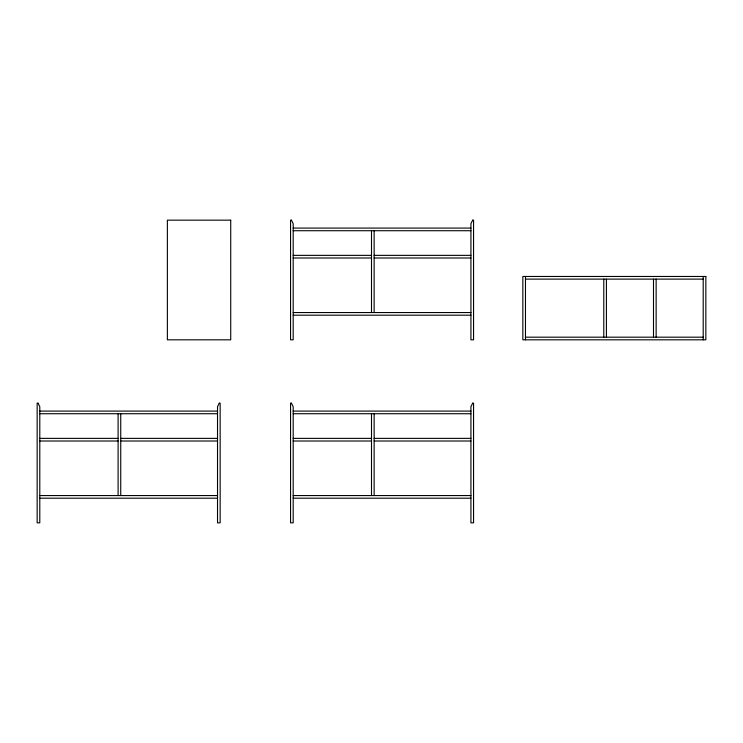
<?xml version="1.0" encoding="UTF-8"?>
<svg xmlns="http://www.w3.org/2000/svg" width="743" height="743" viewBox="0 0 743 743"><rect width="100%" height="100%" fill="white"/><g stroke="black" fill="none" stroke-linecap="round" stroke-linejoin="round"><path stroke-width="1.11" d="M293.188 228.082L470.923 228.082M293.188 230.72L470.923 230.72M293.188 255.36L371.5 255.36M374.138 255.36L470.923 255.36M293.188 257.997L371.5 257.997M374.138 257.997L470.923 257.997M525.477 279.117L703.212 279.117M293.188 312.552L470.923 312.552M293.188 315.19L470.923 315.19M525.477 337.183L703.212 337.183M39.788 411.093L217.523 411.093M293.188 411.093L470.923 411.093M39.788 413.73L217.523 413.73M293.188 413.73L470.923 413.73M39.788 438.37L118.1 438.37M120.737 438.37L217.523 438.37M293.188 438.37L371.5 438.37M374.138 438.37L470.923 438.37M39.788 441.008L118.1 441.008M120.737 441.008L217.523 441.008M293.188 441.008L371.5 441.008M374.138 441.008L470.923 441.008M39.788 495.562L217.523 495.562M293.188 495.562L470.923 495.562M39.788 498.2L217.523 498.2M293.188 498.2L470.923 498.2M703.212 276.47L703.212 339.82M656.134 279.117L656.134 337.183M653.496 279.117L653.496 337.183M606.427 279.117L606.427 337.183M603.79 279.117L603.79 337.183M525.477 276.47L525.477 339.82M374.138 230.72L374.138 312.552M374.138 413.73L374.138 495.562M371.5 230.72L371.5 312.552M371.5 413.73L371.5 495.562M120.737 413.73L120.737 495.562M118.1 413.73L118.1 495.562M219.287 403.18L217.523 406.69L217.523 522.84L220.16 522.84L220.16 403.18L219.287 403.18M472.687 220.16L470.923 223.68L470.923 339.82L473.56 339.82L473.56 220.16L472.687 220.16M472.687 403.18L470.923 406.69L470.923 522.84L473.56 522.84L473.56 403.18L472.687 403.18M230.72 220.16L167.37 220.16L167.37 339.82L230.72 339.82L230.72 220.16M291.432 220.16L290.55 220.16L290.55 339.82L293.188 339.82L293.188 223.68L291.432 220.16M705.85 276.47L522.84 276.47L522.84 339.82L705.85 339.82L705.85 276.47M38.032 403.18L37.15 403.18L37.15 522.84L39.788 522.84L39.788 406.69L38.032 403.18M291.432 403.18L290.55 403.18L290.55 522.84L293.188 522.84L293.188 406.69L291.432 403.18"/></g></svg>
